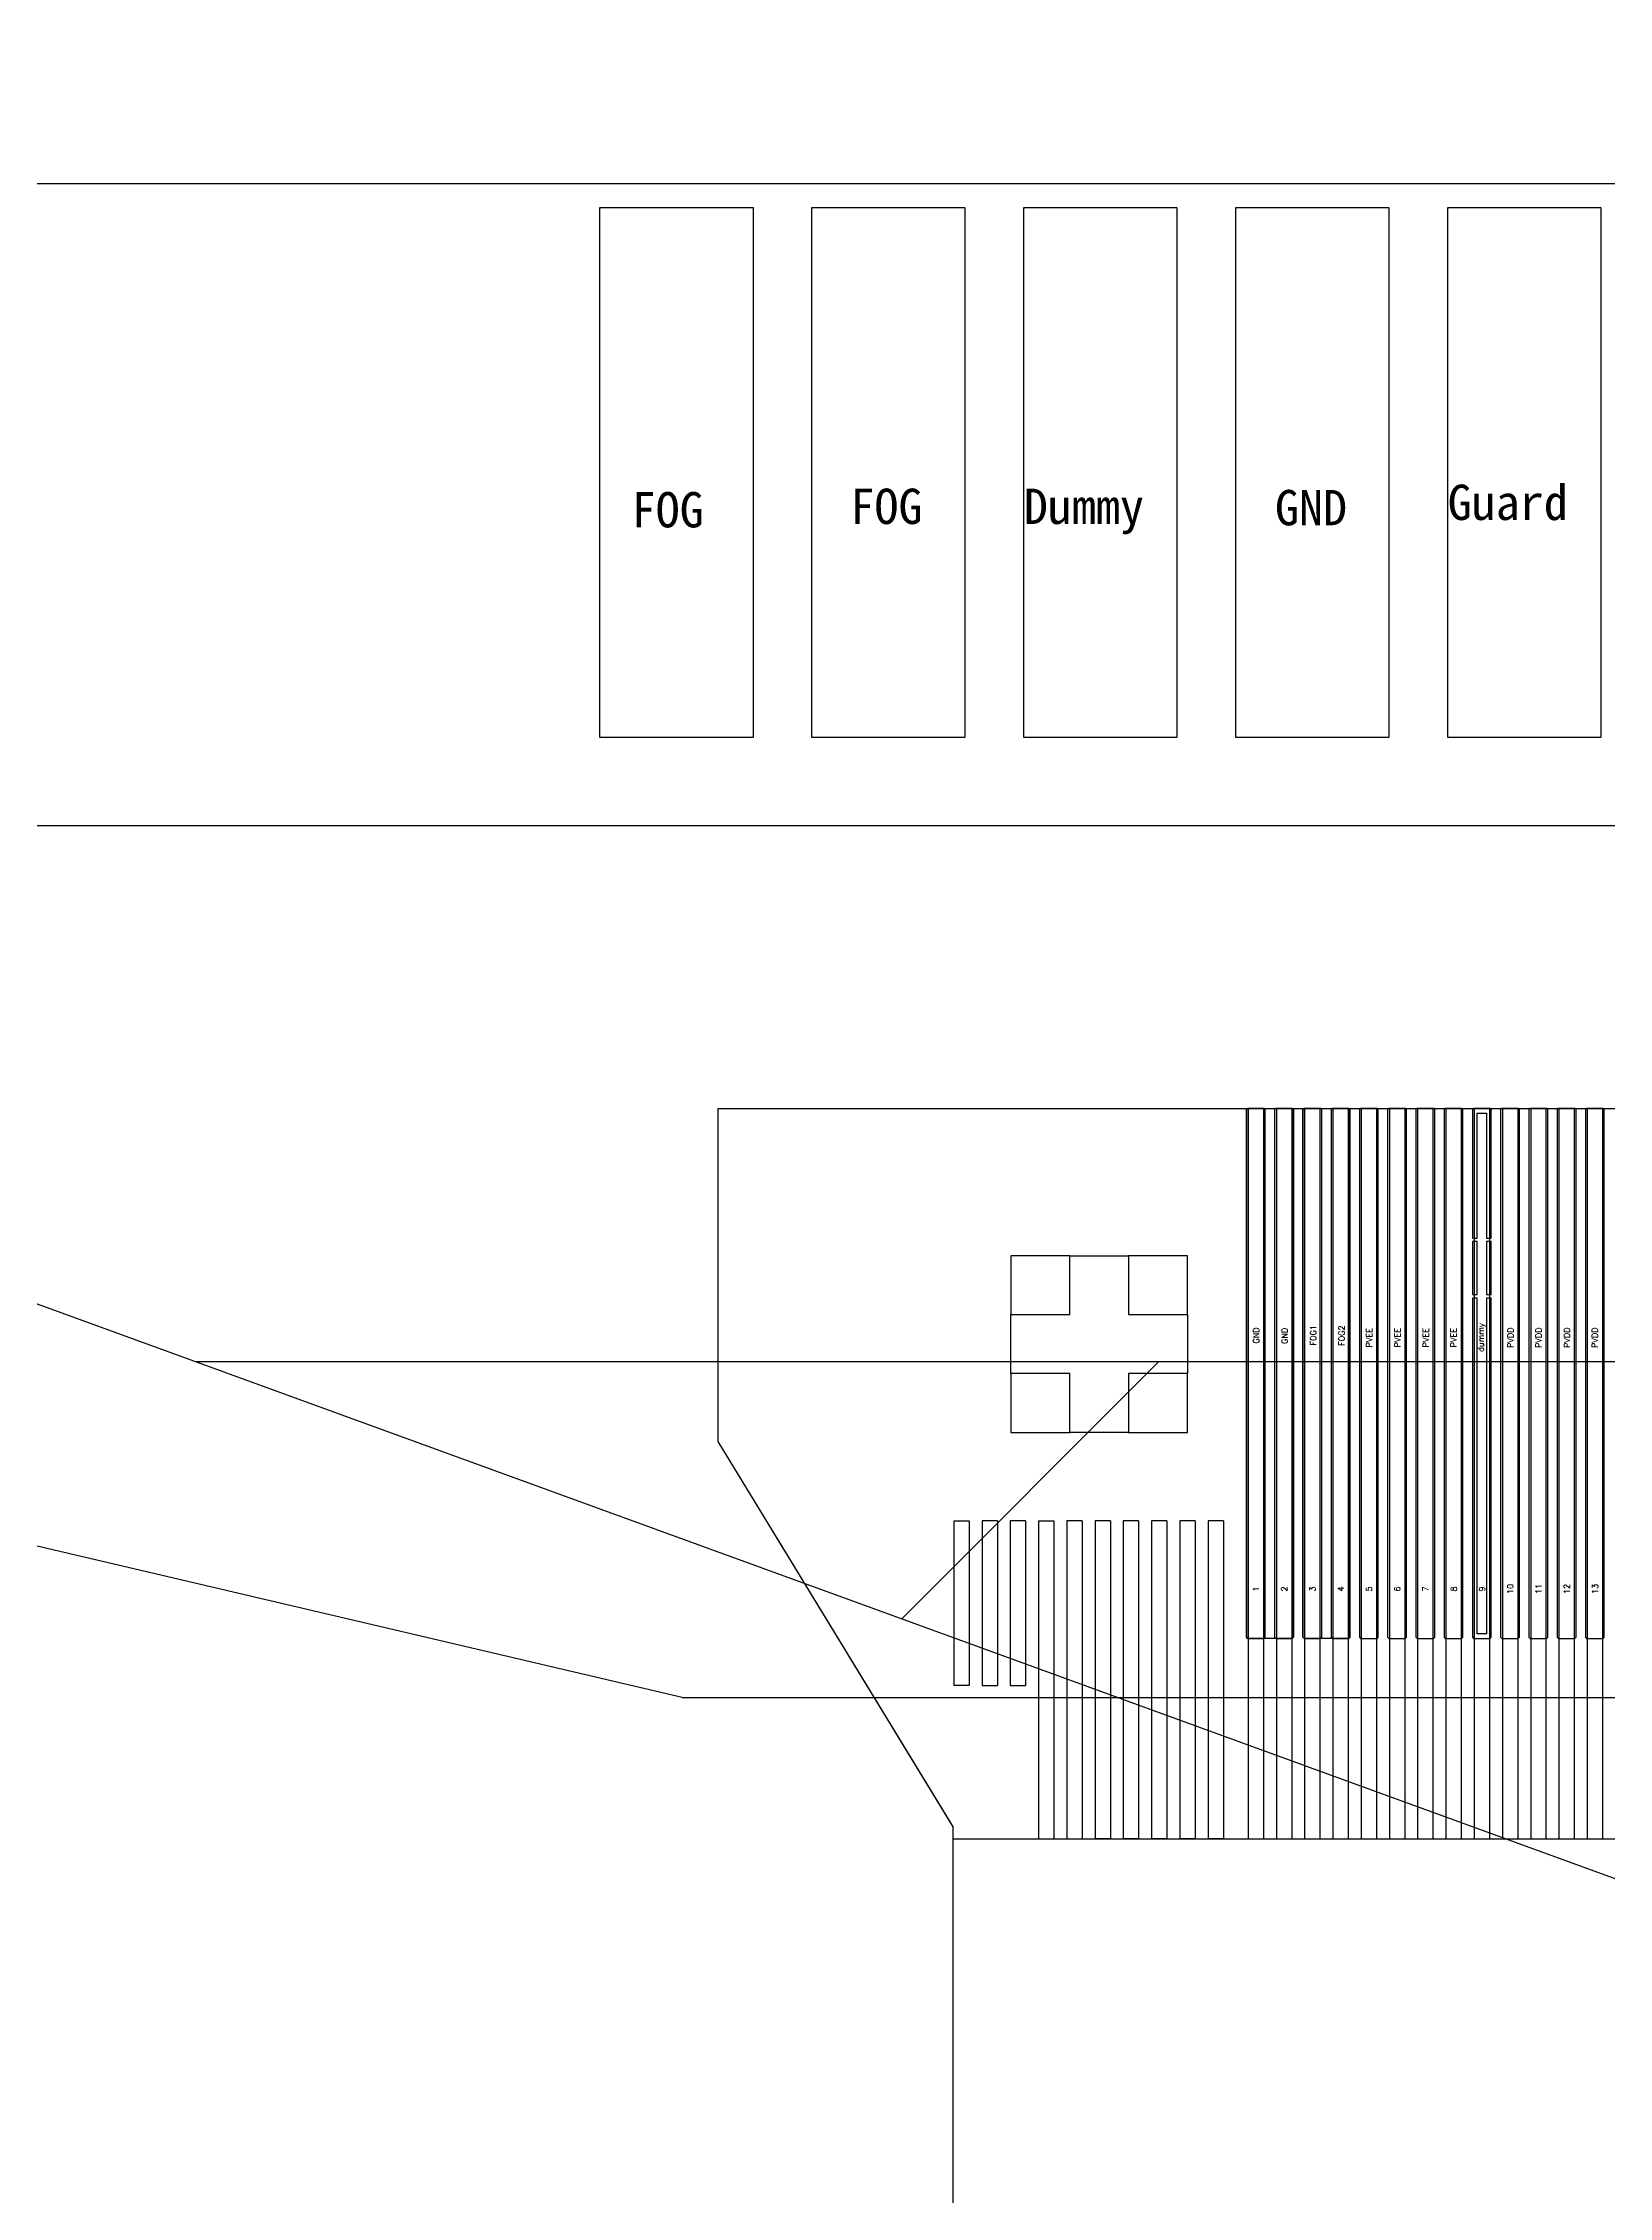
# Model space of a CAD drawing. Header units: millimetres. Extents: x 1387 to 2553, y -68 to 207.
# Drawn here: x 1856.455 to 1857.785, y 51.814 to 53.642 of the extents above; entities that cross this region are included whole.
import ezdxf
from ezdxf.enums import TextEntityAlignment as Align

# ---------------------------------------------------------------- set-up
doc = ezdxf.new("R2010")
doc.units = ezdxf.units.MM
for name, color, linetype in [('COF', 4, 'Continuous'), ('DIM（标注）', 3, 'Continuous'), ('Panel', 7, 'Continuous')]:
    doc.layers.add(name, color=color, linetype=linetype)
doc.styles.add('txt', font='txt.shx')
doc.styles.add('宋体', font='')
doc.styles.get('宋体').set_extended_font_data('SimSun')
doc.dimstyles.new('STANDARD$0', dxfattribs={"dimtxt": 2, "dimasz": 2, "dimexe": 0.4, "dimexo": 0.4, "dimgap": 0.4, "dimtad": 1, "dimzin": 0, "dimdsep": 46, "dimtxsty": '宋体', "dimcen": 0.4, "dimclrd": 256, "dimclre": 256, "dimclrt": 256, "dimadec": 0, "dimazin": 0, "dimtfac": 1, "dimtofl": 0, "dimtmove": 0, "dimatfit": 3, "dimfxl": 1, "dimtolj": 1, "dimtzin": 0, "dimarcsym": 0})

# ---------------------------------------------------------------- blocks, each defined once
blk = doc.blocks.new('COF')
at = {"layer": 'COF'}
for p, q in [((1641.7011, 311.4364, 0.4681), (1641.7011, 311.7192, 0.4681)), ((1641.7011, 311.7192, 0.4681), (1648.8301, 311.7192, 0.4681)), ((1641.7011, 311.4364, 0.4681), (1641.7011, 311.7192, 0.4681)), ((1641.7011, 311.7192, 0.4681), (1648.8301, 311.7192, 0.4681)), ((1642.1511, 311.7192, 0.4681), (1642.1511, 311.0992, 0.4681)), ((1642.1641, 311.7192, 0.4681), (1642.1641, 311.0992, 0.4681)), ((1642.1751, 311.7192, 0.4681), (1642.1751, 311.0992, 0.4681)), ((1642.1881, 311.7192, 0.4681), (1642.1881, 311.0992, 0.4681)), ((1642.1991, 311.7192, 0.4681), (1642.1991, 311.0992, 0.4681)), ((1642.2121, 311.7192, 0.4681), (1642.2121, 311.0992, 0.4681)), ((1642.2231, 311.7192, 0.4681), (1642.2231, 311.0992, 0.4681)), ((1642.2361, 311.7192, 0.4681), (1642.2361, 311.0992, 0.4681)), ((1642.2471, 311.7192, 0.4681), (1642.2471, 311.0992, 0.4681)), ((1642.2601, 311.7192, 0.4681), (1642.2601, 311.0992, 0.4681)), ((1642.2711, 311.7192, 0.4681), (1642.2711, 311.0992, 0.4681)), ((1642.2841, 311.7192, 0.4681), (1642.2841, 311.0992, 0.4681)), ((1642.2951, 311.7192, 0.4681), (1642.2951, 311.0992, 0.4681)), ((1642.3081, 311.7192, 0.4681), (1642.3081, 311.0992, 0.4681)), ((1642.3191, 311.7192, 0.4681), (1642.3191, 311.0992, 0.4681)), ((1642.3321, 311.7192, 0.4681), (1642.3321, 311.0992, 0.4681)), ((1642.3431, 311.7192, 0.4681), (1642.3431, 311.0992, 0.4681)), ((1642.3561, 311.7192, 0.4681), (1642.3561, 311.0992, 0.4681)), ((1642.3671, 311.7192, 0.4681), (1642.3671, 311.0992, 0.4681)), ((1642.3801, 311.7192, 0.4681), (1642.3801, 311.0992, 0.4681)), ((1642.3911, 311.7192, 0.4681), (1642.3911, 311.0992, 0.4681)), ((1642.4041, 311.7192, 0.4681), (1642.4041, 311.0992, 0.4681)), ((1642.4151, 311.7192, 0.4681), (1642.4151, 311.0992, 0.4681)), ((1642.4281, 311.7192, 0.4681), (1642.4281, 311.0992, 0.4681)), ((1642.4391, 311.7192, 0.4681), (1642.4391, 311.0992, 0.4681)), ((1642.4521, 311.7192, 0.4681), (1642.4521, 311.0992, 0.4681)), ((1641.9996, 311.5942, 0.4681), (1642.0496, 311.5942, 0.4681)), ((1641.9996, 311.5442, 0.4681), (1641.9996, 311.5942, 0.4681)), ((1642.0496, 311.5942, 0.4681), (1642.0496, 311.5442, 0.4681)), ((1641.9496, 311.4942, 0.4681), (1641.9496, 311.5442, 0.4681)), ((1641.9496, 311.5442, 0.4681), (1641.9996, 311.5442, 0.4681)), ((1642.0496, 311.5442, 0.4681), (1642.0996, 311.5442, 0.4681)), ((1642.0996, 311.5442, 0.4681), (1642.0996, 311.4942, 0.4681)), ((1641.9996, 311.4942, 0.4681), (1641.9496, 311.4942, 0.4681)), ((1641.9996, 311.4442, 0.4681), (1641.9996, 311.4942, 0.4681)), ((1642.0996, 311.4942, 0.4681), (1642.0496, 311.4942, 0.4681)), ((1642.0496, 311.4942, 0.4681), (1642.0496, 311.4442, 0.4681)), ((1641.8986, 311.1126, 0.4681), (1641.7011, 311.4364, 0.4681)), ((1641.9006, 311.1093, 0.4681), (1641.7011, 311.4364, 0.4681)), ((1641.8986, 311.1126, 0.4681), (1641.7011, 311.4364, 0.4681)), ((1641.9006, 311.1093, 0.4681), (1641.7011, 311.4364, 0.4681)), ((1642.0496, 311.4442, 0.4681), (1641.9996, 311.4442, 0.4681)), ((1641.9011, 311.3692, 0.4681), (1641.9011, 311.2292, 0.4681)), ((1641.9011, 311.3692, 0.4681), (1641.9141, 311.3692, 0.4681)), ((1641.9141, 311.3692, 0.4681), (1641.9141, 311.2292, 0.4681)), ((1641.9381, 311.3692, 0.4681), (1641.9251, 311.3692, 0.4681)), ((1641.9251, 311.3692, 0.4681), (1641.9251, 311.2292, 0.4681)), ((1641.9381, 311.3692, 0.4681), (1641.9381, 311.2292, 0.4681)), ((1641.9621, 311.3692, 0.4681), (1641.9491, 311.3692, 0.4681)), ((1641.9491, 311.3692, 0.4681), (1641.9491, 311.2292, 0.4681)), ((1641.9621, 311.3692, 0.4681), (1641.9621, 311.2292, 0.4681)), ((1641.9731, 311.3692, 0.4681), (1641.9861, 311.3692, 0.4681)), ((1641.9731, 311.3692, 0.4681), (1641.9731, 311.0992, 0.4681)), ((1641.9861, 311.3692, 0.4681), (1641.9861, 311.0992, 0.4681)), ((1641.9971, 311.3692, 0.4681), (1641.9971, 311.0992, 0.4681)), ((1642.0101, 311.3692, 0.4681), (1641.9971, 311.3692, 0.4681)), ((1642.0101, 311.3692, 0.4681), (1641.9971, 311.3692, 0.4681)), ((1641.9971, 311.3692, 0.4681), (1641.9971, 311.0992, 0.4681)), ((1642.0101, 311.3692, 0.4681), (1642.0101, 311.0992, 0.4681)), ((1642.0101, 311.3692, 0.4681), (1642.0101, 311.0992, 0.4681)), ((1642.0211, 311.3692, 0.4681), (1642.0211, 311.0992, 0.4681)), ((1642.0341, 311.3692, 0.4681), (1642.0211, 311.3692, 0.4681)), ((1642.0341, 311.3692, 0.4681), (1642.0211, 311.3692, 0.4681)), ((1642.0211, 311.3692, 0.4681), (1642.0211, 311.0992, 0.4681)), ((1642.0341, 311.3692, 0.4681), (1642.0341, 311.0992, 0.4681)), ((1642.0341, 311.3692, 0.4681), (1642.0341, 311.0992, 0.4681)), ((1642.0451, 311.3692, 0.4681), (1642.0451, 311.0992, 0.4681)), ((1642.0581, 311.3692, 0.4681), (1642.0451, 311.3692, 0.4681)), ((1642.0581, 311.3692, 0.4681), (1642.0451, 311.3692, 0.4681)), ((1642.0451, 311.3692, 0.4681), (1642.0451, 311.0992, 0.4681)), ((1642.0581, 311.3692, 0.4681), (1642.0581, 311.0992, 0.4681)), ((1642.0581, 311.3692, 0.4681), (1642.0581, 311.0992, 0.4681)), ((1642.0691, 311.3692, 0.4681), (1642.0691, 311.0992, 0.4681)), ((1642.0821, 311.3692, 0.4681), (1642.0691, 311.3692, 0.4681)), ((1642.0821, 311.3692, 0.4681), (1642.0691, 311.3692, 0.4681)), ((1642.0691, 311.3692, 0.4681), (1642.0691, 311.0992, 0.4681)), ((1642.0821, 311.3692, 0.4681), (1642.0821, 311.0992, 0.4681)), ((1642.0821, 311.3692, 0.4681), (1642.0821, 311.0992, 0.4681)), ((1642.0931, 311.3692, 0.4681), (1642.0931, 311.0992, 0.4681)), ((1642.1061, 311.3692, 0.4681), (1642.0931, 311.3692, 0.4681)), ((1642.1061, 311.3692, 0.4681), (1642.0931, 311.3692, 0.4681)), ((1642.0931, 311.3692, 0.4681), (1642.0931, 311.0992, 0.4681)), ((1642.1061, 311.3692, 0.4681), (1642.1061, 311.0992, 0.4681)), ((1642.1061, 311.3692, 0.4681), (1642.1061, 311.0992, 0.4681)), ((1642.1171, 311.3692, 0.4681), (1642.1171, 311.0992, 0.4681)), ((1642.1301, 311.3692, 0.4681), (1642.1171, 311.3692, 0.4681)), ((1642.1301, 311.3692, 0.4681), (1642.1171, 311.3692, 0.4681)), ((1642.1171, 311.3692, 0.4681), (1642.1171, 311.0992, 0.4681)), ((1642.1301, 311.3692, 0.4681), (1642.1301, 311.0992, 0.4681)), ((1642.1301, 311.3692, 0.4681), (1642.1301, 311.0992, 0.4681)), ((1641.9141, 311.2292, 0.4681), (1641.9011, 311.2292, 0.4681)), ((1641.9251, 311.2292, 0.4681), (1641.9381, 311.2292, 0.4681)), ((1641.9491, 311.2292, 0.4681), (1641.9621, 311.2292, 0.4681)), ((1641.9006, 309.1529, 0.4681), (1641.9006, 311.1093, 0.4681)), ((1641.9006, 311.0992, 0.4681), (1648.6306, 311.0992, 0.4681)), ((1641.9731, 311.0992, 0.4681), (1641.9861, 311.0992, 0.4681)), ((1641.9971, 311.0992, 0.4681), (1642.0101, 311.0992, 0.4681)), ((1642.0341, 311.0992, 0.4681), (1642.0211, 311.0992, 0.4681)), ((1642.0341, 311.0992, 0.4681), (1642.0211, 311.0992, 0.4681)), ((1642.0336, 311.0992, 0.4681), (1642.0216, 311.0992, 0.4681)), ((1642.0336, 311.0992, 0.4681), (1642.0216, 311.0992, 0.4681)), ((1642.0581, 311.0992, 0.4681), (1642.0451, 311.0992, 0.4681)), ((1642.0581, 311.0992, 0.4681), (1642.0451, 311.0992, 0.4681)), ((1642.0576, 311.0992, 0.4681), (1642.0456, 311.0992, 0.4681)), ((1642.0576, 311.0992, 0.4681), (1642.0456, 311.0992, 0.4681)), ((1642.0821, 311.0992, 0.4681), (1642.0691, 311.0992, 0.4681)), ((1642.0821, 311.0992, 0.4681), (1642.0691, 311.0992, 0.4681)), ((1642.0816, 311.0992, 0.4681), (1642.0696, 311.0992, 0.4681)), ((1642.0816, 311.0992, 0.4681), (1642.0696, 311.0992, 0.4681)), ((1642.1061, 311.0992, 0.4681), (1642.0931, 311.0992, 0.4681)), ((1642.1061, 311.0992, 0.4681), (1642.0931, 311.0992, 0.4681)), ((1642.1056, 311.0992, 0.4681), (1642.0936, 311.0992, 0.4681)), ((1642.1056, 311.0992, 0.4681), (1642.0936, 311.0992, 0.4681)), ((1642.1301, 311.0992, 0.4681), (1642.1171, 311.0992, 0.4681)), ((1642.1301, 311.0992, 0.4681), (1642.1171, 311.0992, 0.4681)), ((1642.1296, 311.0992, 0.4681), (1642.1176, 311.0992, 0.4681)), ((1642.1296, 311.0992, 0.4681), (1642.1176, 311.0992, 0.4681)), ((1642.1511, 311.0992, 0.4681), (1642.1641, 311.0992, 0.4681)), ((1642.1516, 311.0992, 0.4681), (1642.1636, 311.0992, 0.4681)), ((1642.1751, 311.0992, 0.4681), (1642.1881, 311.0992, 0.4681)), ((1642.1756, 311.0992, 0.4681), (1642.1876, 311.0992, 0.4681)), ((1642.1991, 311.0992, 0.4681), (1642.2121, 311.0992, 0.4681)), ((1642.1996, 311.0992, 0.4681), (1642.2116, 311.0992, 0.4681)), ((1642.2231, 311.0992, 0.4681), (1642.2361, 311.0992, 0.4681)), ((1642.2236, 311.0992, 0.4681), (1642.2356, 311.0992, 0.4681)), ((1642.2471, 311.0992, 0.4681), (1642.2601, 311.0992, 0.4681)), ((1642.2476, 311.0992, 0.4681), (1642.2596, 311.0992, 0.4681)), ((1642.2711, 311.0992, 0.4681), (1642.2841, 311.0992, 0.4681)), ((1642.2716, 311.0992, 0.4681), (1642.2836, 311.0992, 0.4681)), ((1642.2951, 311.0992, 0.4681), (1642.3081, 311.0992, 0.4681)), ((1642.2956, 311.0992, 0.4681), (1642.3076, 311.0992, 0.4681)), ((1642.3191, 311.0992, 0.4681), (1642.3321, 311.0992, 0.4681)), ((1642.3196, 311.0992, 0.4681), (1642.3316, 311.0992, 0.4681)), ((1642.3431, 311.0992, 0.4681), (1642.3561, 311.0992, 0.4681)), ((1642.3436, 311.0992, 0.4681), (1642.3556, 311.0992, 0.4681)), ((1642.3671, 311.0992, 0.4681), (1642.3801, 311.0992, 0.4681)), ((1642.3676, 311.0992, 0.4681), (1642.3796, 311.0992, 0.4681)), ((1642.3911, 311.0992, 0.4681), (1642.4041, 311.0992, 0.4681)), ((1642.3916, 311.0992, 0.4681), (1642.4036, 311.0992, 0.4681)), ((1642.4151, 311.0992, 0.4681), (1642.4281, 311.0992, 0.4681)), ((1642.4156, 311.0992, 0.4681), (1642.4276, 311.0992, 0.4681)), ((1642.4391, 311.0992, 0.4681), (1642.4521, 311.0992, 0.4681)), ((1642.4396, 311.0992, 0.4681), (1642.4516, 311.0992, 0.4681))]:
    blk.add_line(p, q, dxfattribs=at)
blk = doc.blocks.new('*D66')
at = {"layer": 'Defpoints', "color": 0, "linetype": 'Continuous'}
for p in [(1856.9983, 52.2378, 0.2184), (1842.9856, -9.3035), (1863.0287, -9.3035, 0.2184)]:
    blk.add_point(p, dxfattribs=at)
at = {"layer": 'DIM（标注）', "color": 3, "linetype": 'Continuous', "lineweight": -2}
for p, q in [((1856.3983, 52.2378), (1842.3856, 52.2378)), ((1842.9856, 51.6378), (1842.9856, 40.3532)), ((1842.9856, -8.7035), (1842.9856, 29.6616)), ((1862.4287, -9.3035), (1842.3856, -9.3035))]:
    blk.add_line(p, q, dxfattribs=at)
at = {"layer": 'DIM（标注）', "color": 3, "linetype": 'Continuous'}
for points in [[(1842.8856, 51.6378), (1843.0856, 51.6378), (1842.9856, 52.2378)], [(1842.8856, -8.7035), (1843.0856, -8.7035), (1842.9856, -9.3035)]]:
    blk.add_solid(points, dxfattribs=at)
at = {"layer": 'DIM（标注）', "color": 3, "linetype": 'Continuous', "insert": (1842.9856, 35.0074), "char_height": 1.5, "attachment_point": 5, "rotation": 90, "style": '宋体'}
blk.add_mtext('61.54±0.5', dxfattribs=at)
blk = doc.blocks.new('*D76')
at = {"layer": 'Defpoints', "color": 0, "linetype": 'Continuous'}
for p in [(1860.5983, 86.0578, 2.6737), (1831.3224, 52.2378), (1856.9983, 52.2378, 2.6737)]:
    blk.add_point(p, dxfattribs=at)
at = {"layer": 'DIM（标注）', "linetype": 'Continuous', "lineweight": -2}
for p, q in [((1859.9983, 86.0578), (1830.7224, 86.0578)), ((1831.3224, 85.4578), (1831.3224, 71.7995)), ((1831.3224, 52.8378), (1831.3224, 66.4961)), ((1856.3983, 52.2378), (1830.7224, 52.2378))]:
    blk.add_line(p, q, dxfattribs=at)
at = {"layer": 'DIM（标注）', "linetype": 'Continuous'}
for points in [[(1831.2224, 85.4578), (1831.4224, 85.4578), (1831.3224, 86.0578)], [(1831.2224, 52.8378), (1831.4224, 52.8378), (1831.3224, 52.2378)]]:
    blk.add_solid(points, dxfattribs=at)
at = {"layer": 'DIM（标注）', "linetype": 'Continuous', "insert": (1831.3224, 69.1478), "char_height": 1.5, "attachment_point": 5, "rotation": 90, "style": '宋体'}
blk.add_mtext('33.82', dxfattribs=at)
blk = doc.blocks.new('DAFADF')
h = blk.add_hatch()
h.set_pattern_fill('ANSI31', scale=0.2, style=0)
h.set_pattern_definition([(45, (861.3915, -112.815), (-0.4490128, 0.4490128), [])])
h.paths.add_polyline_path([(1762.6906, 35.3146, -0.315299), (1763.0196, 35.7845), (1764.3687, 36.2755), (1756.3326, 36.2755), (1757.6807, 35.7848, -0.315827), (1758.0106, 35.3146), (1758.0106, 33.2755), (1762.6906, 33.2755)])
at = {"color": 30, "linetype": 'Continuous'}
blk.add_line((1764.3686, 36.2755, 2.6737), (1756.3326, 36.2755, 2.6737), dxfattribs=at)
at = {"color": 30, "linetype": 'Continuous', "elevation": 2.6737}
for points in [[(1765.5756, 37.2755), (1755.1256, 37.2755)], [(1755.123, 36.7158), (1757.6825, 35.7842)]]:
    blk.add_lwpolyline(points, dxfattribs=at)

msp = doc.modelspace()

# ---------------------------------------------------------------- linework, layer by layer
at = {"layer": 'Panel', "elevation": 2.6737}
for points in [[(1856.9285, 53.0528), (1856.9285, 53.5028)], [(1856.9285, 53.5028), (1857.0585, 53.5028)], [(1857.0585, 53.5028), (1857.0585, 53.0528)], [(1857.1085, 53.0528), (1857.1085, 53.5028)], [(1857.1085, 53.5028), (1857.2385, 53.5028)], [(1857.2385, 53.5028), (1857.2385, 53.0528)], [(1857.2885, 53.0528), (1857.2885, 53.5028)], [(1857.2885, 53.5028), (1857.4185, 53.5028)], [(1857.4185, 53.5028), (1857.4185, 53.0528)], [(1857.4685, 53.0528), (1857.4685, 53.5028)], [(1857.4685, 53.5028), (1857.5985, 53.5028)], [(1857.5985, 53.5028), (1857.5985, 53.0528)], [(1857.6485, 53.0528), (1857.6485, 53.5028)], [(1857.6485, 53.5028), (1857.7785, 53.5028)], [(1857.7785, 53.5028), (1857.7785, 53.0528)], [(1857.0585, 53.0528), (1856.9285, 53.0528)], [(1857.2385, 53.0528), (1857.1085, 53.0528)], [(1857.4185, 53.0528), (1857.2885, 53.0528)], [(1857.5985, 53.0528), (1857.4685, 53.0528)], [(1857.7785, 53.0528), (1857.6485, 53.0528)], [(1866.1983, 52.9778), (1854.9983, 52.9778)], [(1857.4775, 52.7368), (1857.4785, 52.7378)], [(1857.4785, 52.7378), (1857.4775, 52.7368)], [(1857.4785, 52.7378), (1857.5165, 52.7378)], [(1857.4925, 52.7378), (1857.4785, 52.7378)], [(1857.4935, 52.7368), (1857.4925, 52.7378)], [(1857.5025, 52.7378), (1857.5015, 52.7368)], [(1857.5165, 52.7378), (1857.5025, 52.7378)], [(1857.5165, 52.7378), (1857.5175, 52.7368)], [(1857.5175, 52.7368), (1857.5165, 52.7378)], [(1857.5255, 52.7368), (1857.5265, 52.7378)], [(1857.5265, 52.7378), (1857.5255, 52.7368)], [(1857.5265, 52.7378), (1857.5645, 52.7378)], [(1857.5405, 52.7378), (1857.5265, 52.7378)], [(1857.5415, 52.7368), (1857.5405, 52.7378)], [(1857.5505, 52.7378), (1857.5495, 52.7368)], [(1857.5645, 52.7378), (1857.5505, 52.7378)], [(1857.5645, 52.7378), (1857.5655, 52.7368)], [(1857.5655, 52.7368), (1857.5645, 52.7378)], [(1857.5745, 52.7378), (1857.5735, 52.7368)], [(1857.5885, 52.7378), (1857.5745, 52.7378)], [(1857.5895, 52.7368), (1857.5885, 52.7378)], [(1857.5985, 52.7378), (1857.5975, 52.7368)], [(1857.6125, 52.7378), (1857.5985, 52.7378)], [(1857.6135, 52.7368), (1857.6125, 52.7378)], [(1857.6225, 52.7378), (1857.6215, 52.7368)], [(1857.6365, 52.7378), (1857.6225, 52.7378)], [(1857.6375, 52.7368), (1857.6365, 52.7378)], [(1857.6465, 52.7378), (1857.6455, 52.7368)], [(1857.6605, 52.7378), (1857.6465, 52.7378)], [(1857.6615, 52.7368), (1857.6605, 52.7378)], [(1857.6705, 52.7378), (1857.6695, 52.7368)], [(1857.6845, 52.7378), (1857.6705, 52.7378)], [(1857.6845, 52.7378), (1857.6845, 52.7378)], [(1857.6855, 52.7368), (1857.6845, 52.7378)], [(1857.6945, 52.7378), (1857.6935, 52.7368)], [(1857.7085, 52.7378), (1857.6945, 52.7378)], [(1857.7095, 52.7368), (1857.7085, 52.7378)], [(1857.7185, 52.7378), (1857.7175, 52.7368)], [(1857.7325, 52.7378), (1857.7185, 52.7378)], [(1857.7335, 52.7368), (1857.7325, 52.7378)], [(1857.7425, 52.7378), (1857.7415, 52.7368)], [(1857.7565, 52.7378), (1857.7425, 52.7378)], [(1857.7575, 52.7368), (1857.7565, 52.7378)], [(1857.7665, 52.7378), (1857.7655, 52.7368)], [(1857.7805, 52.7378), (1857.7665, 52.7378)], [(1857.7815, 52.7368), (1857.7805, 52.7378)], [(1857.4775, 52.7368), (1857.4775, 52.7368)], [(1857.4775, 52.2888), (1857.4775, 52.7368)], [(1857.4775, 52.7368), (1857.4775, 52.2888)], [(1857.4935, 52.2888), (1857.4935, 52.7368)], [(1857.5015, 52.7368), (1857.5015, 52.2888)], [(1857.5175, 52.7368), (1857.5175, 52.2888)], [(1857.5175, 52.2888), (1857.5175, 52.7368)], [(1857.5255, 52.7368), (1857.5255, 52.7368)], [(1857.5255, 52.2888), (1857.5255, 52.7368)], [(1857.5255, 52.7368), (1857.5255, 52.2888)], [(1857.5415, 52.2888), (1857.5415, 52.7368)], [(1857.5495, 52.7368), (1857.5495, 52.2888)], [(1857.5655, 52.7368), (1857.5655, 52.2888)], [(1857.5655, 52.2888), (1857.5655, 52.7368)], [(1857.5735, 52.7368), (1857.5735, 52.2888)], [(1857.5895, 52.2888), (1857.5895, 52.7368)], [(1857.5975, 52.7368), (1857.5975, 52.2888)], [(1857.6135, 52.2888), (1857.6135, 52.7368)], [(1857.6215, 52.7368), (1857.6215, 52.2888)], [(1857.6375, 52.2888), (1857.6375, 52.7368)], [(1857.6455, 52.7368), (1857.6455, 52.2888)], [(1857.6615, 52.2888), (1857.6615, 52.7368)], [(1857.6695, 52.7368), (1857.6695, 52.6278)], [(1857.6735, 52.7338), (1857.6815, 52.7338)], [(1857.6735, 52.6278), (1857.6735, 52.7338)], [(1857.6815, 52.7338), (1857.6815, 52.6278)], [(1857.6855, 52.6278), (1857.6855, 52.7368)], [(1857.6935, 52.7368), (1857.6935, 52.2888)], [(1857.7095, 52.2888), (1857.7095, 52.7368)], [(1857.7175, 52.7368), (1857.7175, 52.2888)], [(1857.7335, 52.2888), (1857.7335, 52.7368)], [(1857.7415, 52.7368), (1857.7415, 52.2888)], [(1857.7575, 52.2888), (1857.7575, 52.7368)], [(1857.7655, 52.7368), (1857.7655, 52.2888)], [(1857.7815, 52.2888), (1857.7815, 52.7368)], [(1857.4775, 52.4128), (1857.4775, 52.6628)], [(1857.6695, 52.6278), (1857.6735, 52.6278)], [(1857.6815, 52.6278), (1857.6855, 52.6278)], [(1857.2775, 52.6128), (1857.2775, 52.5628)], [(1857.3275, 52.6128), (1857.2775, 52.6128)], [(1857.3275, 52.5628), (1857.3275, 52.6128)], [(1857.3775, 52.6128), (1857.3775, 52.5628)], [(1857.4275, 52.6128), (1857.3775, 52.6128)], [(1857.4275, 52.5628), (1857.4275, 52.6128)], [(1857.6695, 52.6248), (1857.6695, 52.5798)], [(1857.6735, 52.6248), (1857.6695, 52.6248)], [(1857.6735, 52.5798), (1857.6735, 52.6248)], [(1857.6815, 52.6248), (1857.6815, 52.5798)], [(1857.6855, 52.6248), (1857.6815, 52.6248)], [(1857.6855, 52.5798), (1857.6855, 52.6248)], [(1856.9983, 52.2378), (1855.5475, 52.5778)], [(1857.6695, 52.5798), (1857.6695, 52.5798)], [(1857.6695, 52.5798), (1857.6735, 52.5798)], [(1857.6695, 52.5768), (1857.6695, 52.2888)], [(1857.6735, 52.5768), (1857.6695, 52.5768)], [(1857.6735, 52.2918), (1857.6735, 52.5768)], [(1857.6815, 52.5798), (1857.6815, 52.5798)], [(1857.6815, 52.5798), (1857.6855, 52.5798)], [(1857.6815, 52.5768), (1857.6815, 52.5768)], [(1857.6855, 52.5768), (1857.6815, 52.5768)], [(1857.6815, 52.5768), (1857.6815, 52.2918)], [(1857.6855, 52.2888), (1857.6855, 52.5768)], [(1857.2775, 52.5628), (1857.2775, 52.5628)], [(1857.2775, 52.5628), (1857.3275, 52.5628)], [(1857.3775, 52.5628), (1857.3775, 52.5628)], [(1857.3775, 52.5628), (1857.4275, 52.5628)], [(1857.2775, 52.5128), (1857.2775, 52.4628)], [(1857.3275, 52.5128), (1857.2775, 52.5128)], [(1857.3275, 52.4628), (1857.3275, 52.5128)], [(1857.3775, 52.5128), (1857.3775, 52.4628)], [(1857.4275, 52.5128), (1857.3775, 52.5128)], [(1857.4275, 52.4628), (1857.4275, 52.5128)], [(1857.2775, 52.4628), (1857.2775, 52.4628)], [(1857.2775, 52.4628), (1857.3275, 52.4628)], [(1857.3775, 52.4628), (1857.3775, 52.4628)], [(1857.3775, 52.4628), (1857.4275, 52.4628)], [(1857.4785, 52.2878), (1857.4775, 52.2888)], [(1857.4775, 52.2888), (1857.4775, 52.2888)], [(1857.4775, 52.2888), (1857.4785, 52.2878)], [(1857.5165, 52.2878), (1857.4785, 52.2878)], [(1857.4785, 52.2878), (1857.4925, 52.2878)], [(1857.4925, 52.2878), (1857.4935, 52.2888)], [(1857.5015, 52.2888), (1857.5015, 52.2888)], [(1857.5015, 52.2888), (1857.5025, 52.2878)], [(1857.5025, 52.2878), (1857.5165, 52.2878)], [(1857.5175, 52.2888), (1857.5165, 52.2878)], [(1857.5165, 52.2878), (1857.5175, 52.2888)], [(1857.5265, 52.2878), (1857.5255, 52.2888)], [(1857.5255, 52.2888), (1857.5255, 52.2888)], [(1857.5255, 52.2888), (1857.5265, 52.2878)], [(1857.5645, 52.2878), (1857.5265, 52.2878)], [(1857.5265, 52.2878), (1857.5405, 52.2878)], [(1857.5405, 52.2878), (1857.5415, 52.2888)], [(1857.5495, 52.2888), (1857.5495, 52.2888)], [(1857.5495, 52.2888), (1857.5505, 52.2878)], [(1857.5505, 52.2878), (1857.5645, 52.2878)], [(1857.5655, 52.2888), (1857.5645, 52.2878)], [(1857.5645, 52.2878), (1857.5655, 52.2888)], [(1857.5735, 52.2888), (1857.5735, 52.2888)], [(1857.5735, 52.2888), (1857.5745, 52.2878)], [(1857.5745, 52.2878), (1857.5885, 52.2878)], [(1857.5885, 52.2878), (1857.5895, 52.2888)], [(1857.5975, 52.2888), (1857.5975, 52.2888)], [(1857.5975, 52.2888), (1857.5985, 52.2878)], [(1857.5985, 52.2878), (1857.6125, 52.2878)], [(1857.6125, 52.2878), (1857.6135, 52.2888)], [(1857.6215, 52.2888), (1857.6215, 52.2888)], [(1857.6215, 52.2888), (1857.6225, 52.2878)], [(1857.6225, 52.2878), (1857.6365, 52.2878)], [(1857.6365, 52.2878), (1857.6375, 52.2888)], [(1857.6455, 52.2888), (1857.6455, 52.2888)], [(1857.6455, 52.2888), (1857.6465, 52.2878)], [(1857.6465, 52.2878), (1857.6605, 52.2878)], [(1857.6605, 52.2878), (1857.6615, 52.2888)], [(1857.6695, 52.2888), (1857.6705, 52.2878)], [(1857.6705, 52.2878), (1857.6845, 52.2878)], [(1857.6815, 52.2918), (1857.6735, 52.2918)], [(1857.6845, 52.2878), (1857.6855, 52.2888)], [(1857.6935, 52.2888), (1857.6935, 52.2888)], [(1857.6935, 52.2888), (1857.6945, 52.2878)], [(1857.6945, 52.2878), (1857.7085, 52.2878)], [(1857.7085, 52.2878), (1857.7095, 52.2888)], [(1857.7175, 52.2888), (1857.7175, 52.2888)], [(1857.7175, 52.2888), (1857.7185, 52.2878)], [(1857.7185, 52.2878), (1857.7325, 52.2878)], [(1857.7325, 52.2878), (1857.7335, 52.2888)], [(1857.7415, 52.2888), (1857.7415, 52.2888)], [(1857.7415, 52.2888), (1857.7425, 52.2878)], [(1857.7425, 52.2878), (1857.7565, 52.2878)], [(1857.7565, 52.2878), (1857.7575, 52.2888)], [(1857.7655, 52.2888), (1857.7655, 52.2888)], [(1857.7655, 52.2888), (1857.7665, 52.2878)], [(1857.7665, 52.2878), (1857.7805, 52.2878)], [(1857.7805, 52.2878), (1857.7815, 52.2888)], [(1856.9983, 52.2378), (1864.1983, 52.2378)]]:
    msp.add_lwpolyline(points, dxfattribs=at)

# ---------------------------------------------------------------- block references
at = {"color": 7}
msp.add_blockref('DAFADF', (100.2527, 16.2473), dxfattribs=at)
at = {"layer": 'COF'}
msp.add_blockref('COF', (215.3279, -258.9814, 2.2056), dxfattribs=at)

# ---------------------------------------------------------------- texts
at = {"layer": 'Panel'}
for s, p in [('Guard', (1857.6485, 53.2374, 2.6737)), ('FOG', (1856.9554, 53.2311, 2.6737)), ('FOG', (1857.1412, 53.234, 2.6737)), ('Dummy', (1857.2885, 53.234, 2.6737)), ('GND', (1857.5018, 53.2329, 2.6737))]:
    msp.add_text(s, height=0.03, dxfattribs=at).set_placement(p)
at = {"layer": 'Panel', "style": 'txt'}
for s, p in [('dummy', (1857.6767, 52.5433, 2.6737)), ('GND', (1857.4858, 52.545, 2.6737)), ('GND', (1857.51, 52.5447, 2.6737)), ('FOG1', (1857.5343, 52.5452, 2.6737)), ('FOG2', (1857.5584, 52.5449, 2.6737)), ('PVEE', (1857.5818, 52.5431, 2.6737)), ('PVEE', (1857.6058, 52.5431, 2.6737)), ('PVEE', (1857.6299, 52.5431, 2.6737)), ('PVEE', (1857.6535, 52.5431, 2.6737)), ('PVDD', (1857.7018, 52.5431, 2.6737)), ('PVDD', (1857.7257, 52.5431, 2.6737)), ('PVDD', (1857.7498, 52.5431, 2.6737)), ('PVDD', (1857.7734, 52.5431, 2.6737)), ('1', (1857.4857, 52.3298, 2.6737)), ('2', (1857.5097, 52.3298, 2.6737)), ('3', (1857.5337, 52.3298, 2.6737)), ('4', (1857.5577, 52.3298, 2.6737)), ('5', (1857.5817, 52.3298, 2.6737)), ('6', (1857.6057, 52.3298, 2.6737)), ('7', (1857.6297, 52.3298, 2.6737)), ('8', (1857.6537, 52.3298, 2.6737)), ('9', (1857.6777, 52.3298, 2.6737)), ('10', (1857.7017, 52.3298, 2.6737)), ('11', (1857.7257, 52.3298, 2.6737)), ('12', (1857.7497, 52.3298, 2.6737)), ('13', (1857.7737, 52.3298, 2.6737))]:
    msp.add_text(s, height=0.005, rotation=90, dxfattribs=at).set_placement(p, align=Align.MIDDLE_CENTER)

# ---------------------------------------------------------------- dimensions: what is measured, and where the dimension line sits
at = {"layer": 'DIM（标注）', "linetype": 'Continuous'}
dim = msp.add_linear_dim(base=(1831.3224, 52.2378), p1=(1860.5983, 86.0578, 2.6737), p2=(1856.9983, 52.2378, 2.6737), angle=90, dimstyle='STANDARD$0', override={"dimtxt": 1.5, "dimasz": 0.6, "dimexe": 0.6, "dimexo": 0.6, "dimgap": 0.1, "dimtad": 0, "dimcen": 2.5, "dimtofl": 1, "dimtolj": 0}, dxfattribs=at)
dim.commit()
dim.dimension.update_dxf_attribs({"geometry": '*D76', "text_midpoint": (1831.3224, 69.1478), "dimtype": 160})
at = {"layer": 'DIM（标注）', "color": 3, "linetype": 'Continuous'}
dim = msp.add_linear_dim(base=(1842.9856, -9.3035, 2.4553), p1=(1856.9983, 52.2378, 2.6737), p2=(1863.0287, -9.3035, 2.6737), angle=90, text='<>±0.5', dimstyle='STANDARD$0', override={"dimtxt": 1.5, "dimasz": 0.6, "dimexe": 0.6, "dimexo": 0.6, "dimgap": 0.1, "dimtad": 0, "dimcen": 2.5, "dimclrd": 3, "dimclre": 3, "dimclrt": 3, "dimtofl": 1, "dimtolj": 0}, dxfattribs=at)
dim.commit()
dim.dimension.update_dxf_attribs({"geometry": '*D66', "text_midpoint": (1842.9856, 35.0074, 2.4553), "dimtype": 160})

doc.saveas('drawing.dxf')
